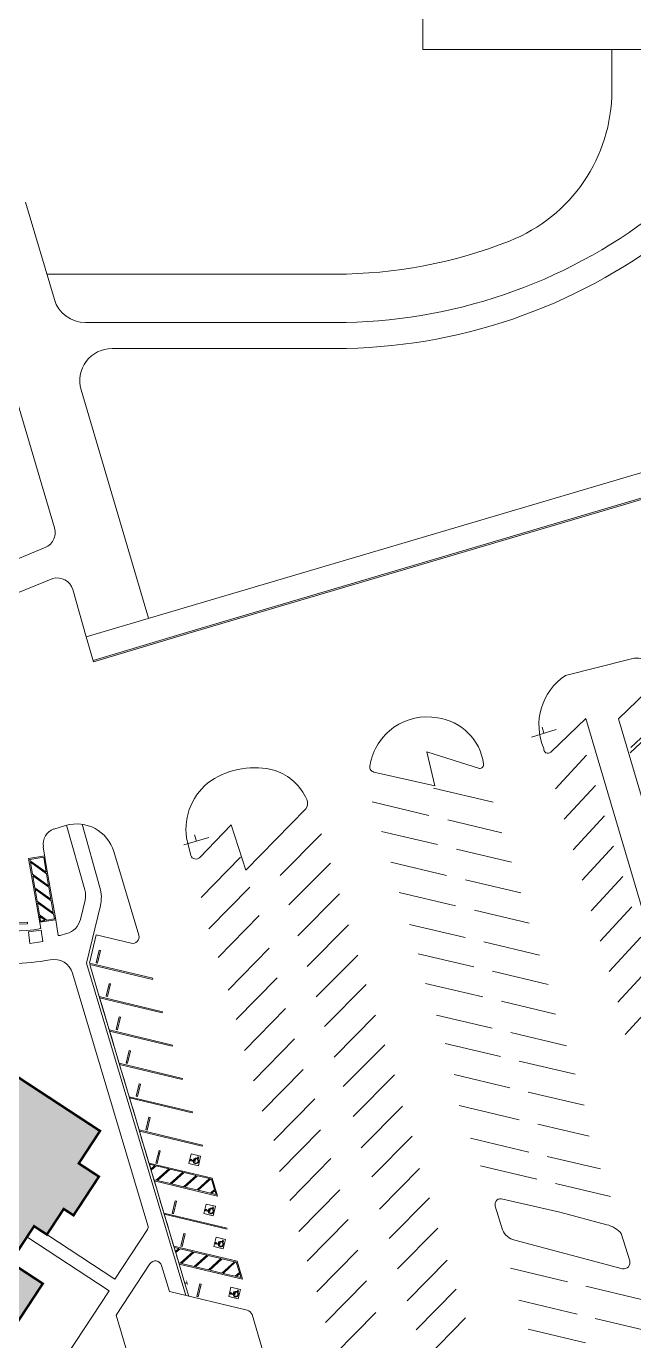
# Model space of a CAD drawing. Header units: feet. Extents: x 6763715 to 6770513, y 1886699 to 1891873.
# Drawn here: x 6766945.1 to 6767133, y 1888054.3 to 1888461 of the extents above; entities that cross this region are included whole.
import ezdxf

# ---------------------------------------------------------------- set-up
doc = ezdxf.new("R2010")
doc.units = ezdxf.units.FT
doc.header["$LTSCALE"] = 48
doc.header["$MEASUREMENT"] = 0
doc.layers.get('0').update_dxf_attribs({"lineweight": 0})
doc.layers.add('0-STRIPING', color=1, linetype='Continuous')
doc.layers.add('C-BLDG', color=7, linetype='Continuous')
for name, color, linetype, lineweight in [('C-BLDG-HTCH', 253, 'Continuous', 0), ('C-PKNG-STRP', 3, 'Continuous', 0), ('C-ROAD', 5, 'Continuous', 0), ('Handicap signs', 5, 'Continuous', 0), ('Housing_Layout_Road', 5, 'Continuous', 0), ('Housing_Layout_Walks', 6, 'Continuous', 0), ('L-SITE-WALK', 6, 'Continuous', 0)]:
    doc.layers.add(name, color=color, linetype=linetype, lineweight=lineweight)

# ---------------------------------------------------------------- blocks, each defined once
blk = doc.blocks.new('Campus_Base_Map_NEW$0$S1')
for points in [[(-0.0833, 0), (0.0833, 0)], [(0, 0), (0, -0.0417)]]:
    blk.add_lwpolyline(points)
blk = doc.blocks.new('CRSTP')
for p, q in [((35.3, 9.8), (-35.9, -4.8)), ((35.9, 4.8), (-34.9, -9.7)), ((35.9, 4.8), (35.3, 9.8)), ((-34.9, -9.7), (-35.9, -4.8))]:
    blk.add_line(p, q)
blk = doc.blocks.new('PRKSGN')
blk.add_hatch(color=256).paths.add_polyline_path([(-1.4, 0, 1), (1.4, 0, 1)])
at = {"const_width": 2}
blk.add_lwpolyline([(-9, -4.4), (9, -4.4)], dxfattribs=at)
blk.add_circle((0, 0), 1.42)

msp = doc.modelspace()

# ---------------------------------------------------------------- hatches: boundary and pattern name
at = {"layer": 'C-BLDG-HTCH'}
h = msp.add_hatch(color=256, dxfattribs=at)
h.paths.add_polyline_path([(6766963.42, 1887822.84), (6766953.4, 1887829.44), (6766935.93, 1887802.93), (6766945.95, 1887796.33), (6766937.3, 1887783.26), (6766920.62, 1887794.25), (6766928.29, 1887805.81), (6766922.03, 1887809.94), (6766928.63, 1887819.96), (6766902.12, 1887837.43), (6766895.52, 1887827.41), (6766887.41, 1887832.75), (6766889.41, 1887835.78), (6766866.44, 1887850.92), (6766862.34, 1887844.69), (6766852.32, 1887851.3), (6766834.84, 1887824.79), (6766844.86, 1887818.18), (6766840.76, 1887811.96), (6766860.66, 1887798.84), (6766865.23, 1887805.79), (6766876.41, 1887798.49), (6766869.8, 1887788.47), (6766896.31, 1887771), (6766902.92, 1887781.02), (6766909.14, 1887776.91), (6766912.05, 1887781.33), (6766928.79, 1887770.3), (6766921.34, 1887758.99), (6766931.74, 1887752.14), (6766931.19, 1887751.3), (6766943.65, 1887743.09), (6766944.2, 1887743.92), (6766954.59, 1887737.07), (6766972.26, 1887763.85), (6766967.94, 1887766.7), (6766974.89, 1887777.25), (6766984.91, 1887770.65), (6767002.38, 1887797.15), (6766992.43, 1887803.86), (6766996.52, 1887810.05), (6767001.94, 1887806.48), (6767009.85, 1887818.48), (6767004.43, 1887822.06), (6767008.37, 1887828.04), (6767018.39, 1887821.44), (6767035.86, 1887847.95), (6767025.84, 1887854.55), (6767032.8, 1887865.1), (6767037.12, 1887862.25), (6767054.78, 1887889.04), (6767044.38, 1887895.89), (6767044.93, 1887896.73), (6767032.46, 1887904.94), (6767031.91, 1887904.11), (6767021.51, 1887910.97), (6767014.06, 1887899.67), (6766997.36, 1887910.67), (6767000.27, 1887915.08), (6766994.04, 1887919.19), (6767000.65, 1887929.21), (6766974.14, 1887946.68), (6766967.54, 1887936.66), (6766956.39, 1887944.08), (6766960.97, 1887951.02), (6766941.07, 1887964.14), (6766936.97, 1887957.91), (6766926.95, 1887964.52), (6766909.47, 1887938.01), (6766919.49, 1887931.4), (6766915.39, 1887925.18), (6766938.35, 1887910.04), (6766940.35, 1887913.06), (6766948.46, 1887907.72), (6766941.85, 1887897.7), (6766968.36, 1887880.23), (6766974.97, 1887890.25), (6766980.95, 1887886.3), (6766981.23, 1887886.12), (6766988.83, 1887897.73), (6767005.53, 1887886.72), (6766996.9, 1887873.63), (6766986.88, 1887880.23), (6766969.41, 1887853.72), (6766979.43, 1887847.12), (6766963.49, 1887822.94)])
h.paths.add_polyline_path([(6766862.37, 1887943.39), (6766852.34, 1887949.97), (6766848.64, 1887944.33), (6766824.59, 1887960.09), (6766828.29, 1887965.73), (6766818.26, 1887972.31), (6766823.6, 1887980.47), (6766825.69, 1887979.1), (6766832.41, 1887989.34), (6766830.32, 1887990.71), (6766835.67, 1887998.87), (6766839.25, 1887996.51), (6766849.67, 1888012.4), (6766853.64, 1888009.8), (6766860.53, 1888020.3), (6766850.49, 1888026.88), (6766867.9, 1888053.43), (6766877.93, 1888046.85), (6766893.74, 1888070.96), (6766883.7, 1888077.54), (6766901.11, 1888104.09), (6766911.15, 1888097.52), (6766916.47, 1888105.63), (6766913.44, 1888107.62), (6766928.52, 1888130.63), (6766934.76, 1888126.54), (6766941.34, 1888136.58), (6766967.89, 1888119.17), (6766961.31, 1888109.13), (6766967.55, 1888105.04), (6766959.69, 1888093.06), (6766956.66, 1888095.04), (6766951.45, 1888087.1), (6766947.48, 1888089.7), (6766940.14, 1888078.51), (6766950.18, 1888071.93), (6766932.77, 1888045.38), (6766922.73, 1888051.96), (6766918.6, 1888045.65), (6766923.89, 1888042.18), (6766916.15, 1888030.36), (6766910.85, 1888033.84), (6766906.92, 1888027.84), (6766916.96, 1888021.26), (6766899.55, 1887994.71), (6766889.52, 1888001.29), (6766885.43, 1887995.05), (6766881.28, 1887997.77), (6766873.28, 1887985.56), (6766873.32, 1887985.54), (6766881.4, 1887980.24), (6766876.19, 1887972.3), (6766879.78, 1887969.95), (6766874.44, 1887961.79), (6766872.34, 1887963.16), (6766865.63, 1887952.92), (6766867.72, 1887951.55), (6766862.37, 1887943.39), (6766867.72, 1887951.55)])
h.paths.add_polyline_path([(6766741.53, 1888022.62), (6766751.56, 1888016.04), (6766747.86, 1888010.39), (6766771.91, 1887994.63), (6766775.61, 1888000.27), (6766785.64, 1887993.7), (6766790.99, 1888001.85), (6766788.9, 1888003.22), (6766795.61, 1888013.47), (6766797.7, 1888012.09), (6766803.05, 1888020.25), (6766799.46, 1888022.6), (6766809.88, 1888038.49), (6766805.9, 1888041.1), (6766812.79, 1888051.59), (6766822.82, 1888045.01), (6766840.23, 1888071.57), (6766830.19, 1888078.15), (6766846, 1888102.26), (6766856.04, 1888095.68), (6766873.44, 1888122.23), (6766863.41, 1888128.81), (6766868.73, 1888136.93), (6766871.76, 1888134.94), (6766886.84, 1888157.95), (6766880.61, 1888162.04), (6766887.19, 1888172.08), (6766860.63, 1888189.48), (6766854.05, 1888179.45), (6766847.82, 1888183.54), (6766839.96, 1888171.55), (6766842.99, 1888169.56), (6766837.78, 1888161.62), (6766841.75, 1888159.01), (6766834.42, 1888147.82), (6766824.38, 1888154.4), (6766806.97, 1888127.84), (6766817.01, 1888121.27), (6766812.88, 1888114.96), (6766807.58, 1888118.43), (6766799.83, 1888106.62), (6766805.13, 1888103.15), (6766801.2, 1888097.15), (6766791.16, 1888103.73), (6766773.76, 1888077.18), (6766783.79, 1888070.6), (6766779.7, 1888064.36), (6766783.85, 1888061.64), (6766775.85, 1888049.44), (6766775.82, 1888049.46), (6766767.73, 1888054.76), (6766762.52, 1888046.82), (6766758.93, 1888049.17), (6766753.59, 1888041.01), (6766755.68, 1888039.64), (6766748.96, 1888029.4), (6766746.87, 1888030.77), (6766741.53, 1888022.62), (6766746.87, 1888030.77)])
h.paths.add_polyline_path([(6766800.47, 1887926.03), (6766793.89, 1887916), (6766787.66, 1887920.08), (6766779.8, 1887908.1), (6766782.83, 1887906.11), (6766777.62, 1887898.16), (6766781.59, 1887895.56), (6766774.25, 1887884.37), (6766764.22, 1887890.95), (6766746.81, 1887864.39), (6766756.85, 1887857.81), (6766752.71, 1887851.51), (6766749.58, 1887853.56), (6766741.83, 1887841.75), (6766744.97, 1887839.69), (6766741.04, 1887833.7), (6766731, 1887840.28), (6766713.6, 1887813.73), (6766723.63, 1887807.15), (6766719.54, 1887800.91), (6766724.42, 1887797.71), (6766716.42, 1887785.51), (6766707.57, 1887791.31), (6766702.36, 1887783.36), (6766698.77, 1887785.72), (6766693.43, 1887777.56), (6766695.52, 1887776.19), (6766688.8, 1887765.95), (6766686.71, 1887767.32), (6766681.37, 1887759.16), (6766691.4, 1887752.59), (6766687.7, 1887746.94), (6766711.74, 1887731.18), (6766715.45, 1887736.82), (6766725.48, 1887730.24), (6766730.83, 1887738.4), (6766728.74, 1887739.77), (6766735.45, 1887750.01), (6766737.54, 1887748.64), (6766742.89, 1887756.8), (6766739.3, 1887759.15), (6766749.72, 1887775.04), (6766745.74, 1887777.64), (6766752.62, 1887788.14), (6766762.66, 1887781.56), (6766780.07, 1887808.11), (6766770.03, 1887814.69), (6766785.84, 1887838.81), (6766795.88, 1887832.23), (6766813.28, 1887858.78), (6766803.25, 1887865.36), (6766808.57, 1887873.48), (6766811.6, 1887871.49), (6766826.68, 1887894.5), (6766820.45, 1887898.59), (6766827.02, 1887908.62)])
h.paths.add_polyline_path([(6766610.33, 1888050.68), (6766603.76, 1888040.64), (6766597.52, 1888044.73), (6766589.66, 1888032.74), (6766592.33, 1888030.99), (6766587.13, 1888023.05), (6766591.46, 1888020.21), (6766584.12, 1888009.01), (6766574.08, 1888015.59), (6766556.67, 1887989.04), (6766566.71, 1887982.46), (6766558.49, 1887969.92), (6766548.45, 1887976.5), (6766531.04, 1887949.94), (6766541.08, 1887943.36), (6766532.86, 1887930.82), (6766522.82, 1887937.4), (6766505.41, 1887910.85), (6766515.45, 1887904.27), (6766511.36, 1887898.03), (6766515.78, 1887895.13), (6766504.81, 1887878.41), (6766493.49, 1887885.83), (6766486.66, 1887875.41), (6766485.83, 1887875.95), (6766477.64, 1887863.47), (6766478.48, 1887862.92), (6766471.66, 1887852.51), (6766498.48, 1887834.91), (6766501.32, 1887839.24), (6766511.89, 1887832.32), (6766505.31, 1887822.28), (6766531.86, 1887804.87), (6766538.44, 1887814.91), (6766544.75, 1887810.77), (6766542.6, 1887807.5), (6766554.62, 1887799.62), (6766556.77, 1887802.89), (6766562.76, 1887798.96), (6766556.18, 1887788.93), (6766582.74, 1887771.52), (6766589.31, 1887781.56), (6766599.88, 1887774.63), (6766597.04, 1887770.3), (6766623.88, 1887752.72), (6766630.71, 1887763.13), (6766631.54, 1887762.58), (6766639.73, 1887775.06), (6766638.89, 1887775.61), (6766645.72, 1887786.03), (6766634.4, 1887793.45), (6766645.37, 1887810.18), (6766649.79, 1887807.28), (6766653.87, 1887813.52), (6766663.91, 1887806.94), (6766681.32, 1887833.49), (6766671.28, 1887840.07), (6766679.51, 1887852.62), (6766689.54, 1887846.04), (6766706.95, 1887872.59), (6766696.91, 1887879.17), (6766705.14, 1887891.71), (6766715.17, 1887885.14), (6766732.58, 1887911.69), (6766722.54, 1887918.27), (6766729.88, 1887929.46), (6766734.21, 1887926.62), (6766739.42, 1887934.57), (6766742.09, 1887932.81), (6766749.95, 1887944.8), (6766743.71, 1887948.89), (6766750.29, 1887958.93), (6766723.74, 1887976.33), (6766717.16, 1887966.3), (6766710.92, 1887970.39), (6766695.84, 1887947.38), (6766698.87, 1887945.39), (6766693.55, 1887937.27), (6766683.52, 1887943.85), (6766666.11, 1887917.3), (6766676.14, 1887910.72), (6766667.92, 1887898.18), (6766657.88, 1887904.76), (6766640.48, 1887878.2), (6766650.51, 1887871.62), (6766642.29, 1887859.08), (6766632.25, 1887865.66), (6766614.85, 1887839.1), (6766624.88, 1887832.53), (6766620.79, 1887826.29), (6766632.4, 1887818.68), (6766621.43, 1887801.95), (6766608.32, 1887810.55), (6766614.9, 1887820.59), (6766588.35, 1887837.99), (6766581.77, 1887827.96), (6766557.45, 1887843.9), (6766564.03, 1887853.94), (6766537.47, 1887871.34), (6766530.89, 1887861.31), (6766517.78, 1887869.9), (6766528.75, 1887886.63), (6766540.35, 1887879.02), (6766544.44, 1887885.26), (6766554.48, 1887878.68), (6766571.88, 1887905.23), (6766561.85, 1887911.81), (6766570.07, 1887924.36), (6766580.11, 1887917.78), (6766597.51, 1887944.33), (6766587.48, 1887950.91), (6766595.7, 1887963.46), (6766605.74, 1887956.88), (6766623.15, 1887983.43), (6766613.11, 1887990.01), (6766618.43, 1887998.13), (6766621.46, 1887996.14), (6766636.55, 1888019.15), (6766630.31, 1888023.23), (6766636.89, 1888033.27)])

# ---------------------------------------------------------------- linework, layer by layer
at = {"layer": '0-STRIPING'}
for p, q in [((6766949.48, 1888184.14), (6766949.23, 1888185.59)), ((6766950.95, 1888184.37), (6766949.27, 1888185.57)), ((6766949.48, 1888184.14), (6766949.44, 1888184.37)), ((6766949.48, 1888184.14), (6766949.44, 1888184.37)), ((6766949.48, 1888184.14), (6766950.95, 1888184.37))]:
    msp.add_line(p, q, dxfattribs=at)
at = {"layer": 'C-BLDG', "const_width": 0.75}
msp.add_lwpolyline([(6766941.34, 1888136.58), (6766967.89, 1888119.17), (6766961.31, 1888109.13), (6766967.55, 1888105.04), (6766959.69, 1888093.06), (6766956.66, 1888095.04), (6766951.45, 1888087.1), (6766947.48, 1888089.7), (6766940.14, 1888078.51), (6766950.18, 1888071.93), (6766932.77, 1888045.38)], dxfattribs=at)
at = {"layer": 'C-PKNG-STRP'}
for p, q in [((6766950.35, 1888207.12), (6766951.36, 1888200.72)), ((6766945.81, 1888203.47), (6766950.8, 1888204.26)), ((6766945.81, 1888203.47), (6766950.8, 1888204.26)), ((6766946.19, 1888203.2), (6766950.46, 1888203.94)), ((6766946.19, 1888203.2), (6766950.46, 1888203.94)), ((6766946.26, 1888202.78), (6766946.19, 1888203.2)), ((6766946.26, 1888202.78), (6766946.19, 1888203.2)), ((6766951.27, 1888199.25), (6766946.26, 1888202.78)), ((6766951.27, 1888199.25), (6766946.26, 1888202.78)), ((6766951.35, 1888198.78), (6766946.34, 1888202.32)), ((6766946.99, 1888198.6), (6766946.34, 1888202.32)), ((6766951.35, 1888198.78), (6766946.34, 1888202.32)), ((6766946.99, 1888198.6), (6766946.34, 1888202.32)), ((6766951.27, 1888199.25), (6766950.46, 1888203.94)), ((6766951.27, 1888199.25), (6766950.46, 1888203.94)), ((6766951.99, 1888195.07), (6766946.99, 1888198.6)), ((6766951.99, 1888195.07), (6766946.99, 1888198.6)), ((6766952.07, 1888194.6), (6766947.07, 1888198.14)), ((6766947.71, 1888194.42), (6766947.07, 1888198.14)), ((6766952.07, 1888194.6), (6766947.07, 1888198.14)), ((6766947.71, 1888194.42), (6766947.07, 1888198.14)), ((6766951.99, 1888195.07), (6766951.35, 1888198.78)), ((6766951.99, 1888195.07), (6766951.35, 1888198.78)), ((6766952.71, 1888190.89), (6766947.71, 1888194.42)), ((6766952.71, 1888190.89), (6766947.71, 1888194.42)), ((6766952.79, 1888190.42), (6766947.79, 1888193.96)), ((6766948.43, 1888190.24), (6766947.79, 1888193.96)), ((6766952.79, 1888190.42), (6766947.79, 1888193.96)), ((6766948.43, 1888190.24), (6766947.79, 1888193.96)), ((6766952.71, 1888190.89), (6766952.07, 1888194.6)), ((6766952.71, 1888190.89), (6766952.07, 1888194.6)), ((6766953.43, 1888186.71), (6766948.43, 1888190.24)), ((6766953.43, 1888186.71), (6766948.43, 1888190.24)), ((6766953.51, 1888186.24), (6766948.51, 1888189.77)), ((6766949.15, 1888186.06), (6766948.51, 1888189.77)), ((6766953.51, 1888186.24), (6766948.51, 1888189.77)), ((6766949.15, 1888186.06), (6766948.51, 1888189.77)), ((6766953.43, 1888186.71), (6766952.79, 1888190.42)), ((6766953.43, 1888186.71), (6766952.79, 1888190.42)), ((6766951.43, 1888184.45), (6766949.19, 1888186.03)), ((6766951.43, 1888184.45), (6766949.19, 1888186.03)), ((6766949.48, 1888184.14), (6766949.23, 1888185.59)), ((6766950.95, 1888184.37), (6766949.27, 1888185.57)), ((6766953.76, 1888184.82), (6766953.51, 1888186.24)), ((6766953.76, 1888184.82), (6766953.51, 1888186.24)), ((6766949.22, 1888183.76), (6766954.16, 1888184.54)), ((6766949.22, 1888183.76), (6766954.16, 1888184.54)), ((6766949.48, 1888184.14), (6766950.95, 1888184.37)), ((6766951.43, 1888184.45), (6766953.76, 1888184.82)), ((6766951.43, 1888184.45), (6766953.76, 1888184.82)), ((6766966.74, 1888171.18), (6766967.67, 1888175.07)), ((6766967.15, 1888171.09), (6766968.07, 1888174.98)), ((6766967.67, 1888175.07), (6766968.07, 1888174.98)), ((6766966.74, 1888171.18), (6766967.15, 1888171.09)), ((6766969.81, 1888160.85), (6766970.74, 1888164.75)), ((6766970.22, 1888160.76), (6766971.14, 1888164.65)), ((6766970.74, 1888164.75), (6766971.14, 1888164.65)), ((6766969.81, 1888160.85), (6766970.22, 1888160.76)), ((6766972.92, 1888150.56), (6766973.85, 1888154.45)), ((6766973.33, 1888150.46), (6766974.25, 1888154.35)), ((6766973.85, 1888154.45), (6766974.25, 1888154.35)), ((6766972.92, 1888150.56), (6766973.33, 1888150.46)), ((6766975.96, 1888140.19), (6766976.88, 1888144.08)), ((6766976.36, 1888140.1), (6766977.29, 1888143.99)), ((6766976.88, 1888144.08), (6766977.29, 1888143.99)), ((6766975.96, 1888140.19), (6766976.36, 1888140.1)), ((6766979.07, 1888129.89), (6766979.99, 1888133.79)), ((6766979.47, 1888129.8), (6766980.4, 1888133.69)), ((6766979.99, 1888133.79), (6766980.4, 1888133.69)), ((6766979.07, 1888129.89), (6766979.47, 1888129.8)), ((6766982.1, 1888119.53), (6766983.03, 1888123.42)), ((6766982.51, 1888119.44), (6766983.43, 1888123.33)), ((6766983.03, 1888123.42), (6766983.43, 1888123.33)), ((6766979.98, 1888119.47), (6766999.58, 1888114.81)), ((6766980.09, 1888119.1), (6766983.04, 1888109.24)), ((6766980.09, 1888119.1), (6766999.5, 1888114.49)), ((6766982.1, 1888119.53), (6766982.51, 1888119.44)), ((6766985.21, 1888109.23), (6766986.14, 1888113.13)), ((6766985.62, 1888109.14), (6766986.54, 1888113.03)), ((6766986.14, 1888113.13), (6766986.54, 1888113.03)), ((6766999.58, 1888114.81), (6766999.5, 1888114.49)), ((6766983.04, 1888109.24), (6767002.63, 1888104.58)), ((6766983.15, 1888108.87), (6766984.82, 1888108.47)), ((6766983.15, 1888108.87), (6766983.6, 1888107.36)), ((6766984.82, 1888108.47), (6766983.6, 1888107.36)), ((6766985.22, 1888108.38), (6766983.7, 1888107.01)), ((6766985.21, 1888109.23), (6766985.62, 1888109.14)), ((6766985.22, 1888108.38), (6766989.18, 1888107.43)), ((6766983.7, 1888107.01), (6766984.58, 1888104.07)), ((6766984.58, 1888104.07), (6766985.28, 1888103.91)), ((6766989.18, 1888107.43), (6766985.28, 1888103.91)), ((6766989.58, 1888107.34), (6766985.68, 1888103.81)), ((6766989.58, 1888107.34), (6766993.54, 1888106.4)), ((6766993.54, 1888106.4), (6766989.64, 1888102.87)), ((6766993.94, 1888106.3), (6766990.04, 1888102.78)), ((6766997.68, 1888105.41), (6766993.77, 1888101.89)), ((6766993.94, 1888106.3), (6766997.68, 1888105.41)), ((6766998.07, 1888105.32), (6766994.17, 1888101.79)), ((6767001.81, 1888104.43), (6766997.91, 1888100.9)), ((6766998.07, 1888105.32), (6767001.81, 1888104.43)), ((6767002.2, 1888104.34), (6766998.3, 1888100.81)), ((6767002.2, 1888104.34), (6767002.37, 1888104.3)), ((6767002.37, 1888104.3), (6767003.33, 1888101.08)), ((6767002.63, 1888104.58), (6767004.28, 1888099.04)), ((6766984.69, 1888103.7), (6767004.28, 1888099.04)), ((6766985.68, 1888103.81), (6766989.64, 1888102.87)), ((6766990.04, 1888102.78), (6766993.77, 1888101.89)), ((6766994.17, 1888101.79), (6766997.91, 1888100.9)), ((6766998.3, 1888100.81), (6767002.04, 1888099.92)), ((6767003.33, 1888101.08), (6767002.04, 1888099.92)), ((6767003.43, 1888100.73), (6767002.43, 1888099.83)), ((6767003.43, 1888100.73), (6767003.8, 1888099.5)), ((6766990.21, 1888093.65), (6766991.14, 1888097.55)), ((6766990.61, 1888093.56), (6766991.54, 1888097.45)), ((6766991.14, 1888097.55), (6766991.54, 1888097.45)), ((6767002.43, 1888099.83), (6767003.8, 1888099.5)), ((6766987.66, 1888093.75), (6767007.26, 1888089.09)), ((6766987.66, 1888093.75), (6767007.26, 1888089.09)), ((6766987.77, 1888093.38), (6767007.18, 1888088.76)), ((6766987.77, 1888093.38), (6766990.72, 1888083.51)), ((6766990.21, 1888093.65), (6766990.61, 1888093.56)), ((6766992.89, 1888083.51), (6766993.82, 1888087.4)), ((6766993.3, 1888083.41), (6766994.22, 1888087.3)), ((6766993.82, 1888087.4), (6766994.22, 1888087.3)), ((6766990.72, 1888083.51), (6767010.31, 1888078.85)), ((6766990.83, 1888083.14), (6766992.25, 1888082.81)), ((6766990.83, 1888083.14), (6766991.21, 1888081.87)), ((6766992.25, 1888082.81), (6766991.21, 1888081.87)), ((6766992.64, 1888082.71), (6766991.31, 1888081.51)), ((6766992.64, 1888082.71), (6766996.6, 1888081.77)), ((6766996.6, 1888081.77), (6766992.7, 1888078.24)), ((6766992.89, 1888083.51), (6766993.3, 1888083.41)), ((6766997, 1888081.67), (6766993.1, 1888078.15)), ((6766997, 1888081.67), (6767000.96, 1888080.73)), ((6767000.96, 1888080.73), (6766997.06, 1888077.2)), ((6767001.36, 1888080.64), (6766997.46, 1888077.11)), ((6767001.36, 1888080.64), (6767005.32, 1888079.69)), ((6767005.32, 1888079.69), (6767001.42, 1888076.17)), ((6766992.26, 1888078.35), (6766992.7, 1888078.24)), ((6766992.37, 1888077.98), (6767011.96, 1888073.32)), ((6766993.1, 1888078.15), (6766997.06, 1888077.2)), ((6766997.46, 1888077.11), (6767001.42, 1888076.17)), ((6767005.72, 1888079.6), (6767001.82, 1888076.07)), ((6767001.82, 1888076.07), (6767005.56, 1888075.18)), ((6767009.46, 1888078.71), (6767005.56, 1888075.18)), ((6767005.72, 1888079.6), (6767009.46, 1888078.71)), ((6767009.85, 1888078.62), (6767005.95, 1888075.09)), ((6767009.85, 1888078.62), (6767010.05, 1888078.57)), ((6767010.05, 1888078.57), (6767011, 1888075.39)), ((6767010.31, 1888078.85), (6767011.96, 1888073.32)), ((6766997.89, 1888067.93), (6766998.81, 1888071.82)), ((6766998.29, 1888067.83), (6766999.22, 1888071.72)), ((6766998.81, 1888071.82), (6766999.22, 1888071.72)), ((6767005.95, 1888075.09), (6767009.69, 1888074.2)), ((6767011, 1888075.39), (6767009.69, 1888074.2)), ((6767011.1, 1888075.03), (6767010.08, 1888074.11)), ((6767010.08, 1888074.11), (6767011.48, 1888073.78)), ((6767011.1, 1888075.03), (6767011.48, 1888073.78)), ((6766997.89, 1888067.93), (6766998.29, 1888067.83))]:
    msp.add_line(p, q, dxfattribs=at)
for points in [[(6767132.14, 1888237.86), (6767144.46, 1888249.43), (6767145.21, 1888248.62), (6767131.96, 1888236.18)], [(6767118.4, 1888235.43), (6767108.78, 1888225.04)], [(6767121.2, 1888226.04), (6767111.54, 1888215.61)], [(6767071.1, 1888225.28), (6767089.51, 1888220.93)], [(6767052.05, 1888220.97), (6767069.61, 1888216.81)], [(6767075.49, 1888215.43), (6767092.24, 1888211.47)], [(6767124, 1888216.66), (6767114.31, 1888206.19)], [(6767023.58, 1888198.23), (6767036.4, 1888211.16)], [(6767054.99, 1888211.86), (6767072.3, 1888207.77)], [(6767078.16, 1888206.39), (6767095.18, 1888202.36)], [(6767126.8, 1888207.27), (6767117.08, 1888196.76)], [(6767011.4, 1888203.86), (6766999.21, 1888191.43)], [(6767026.34, 1888189.16), (6767039.16, 1888202.09)], [(6767057.86, 1888202.32), (6767075.14, 1888198.23)], [(6767129.61, 1888197.88), (6767119.85, 1888187.33)], [(6767014.24, 1888194.61), (6767001.55, 1888181.69)], [(6767080.98, 1888196.85), (6767098.05, 1888192.82)], [(6767029.12, 1888179.56), (6767041.94, 1888192.5)], [(6767060.45, 1888192.98), (6767077.93, 1888188.85)], [(6767017.12, 1888185.82), (6767004.43, 1888172.89)], [(6767083.75, 1888187.47), (6767100.65, 1888183.48)], [(6767132.41, 1888188.49), (6767122.61, 1888177.91)], [(6767031.99, 1888170.02), (6767044.81, 1888182.95)], [(6767063.69, 1888183.09), (6767080.84, 1888179.04)], [(6766966.68, 1888179.84), (6766966.68, 1888179.84), (6766964.59, 1888171.09), (6766984.18, 1888166.41), (6766984.1, 1888166.09), (6766964.7, 1888170.72), (6766967.66, 1888160.76)], [(6767086.65, 1888177.66), (6767103.88, 1888173.59)], [(6767135.21, 1888179.1), (6767125.38, 1888168.48)], [(6767020.19, 1888175.7), (6767007.5, 1888162.78)], [(6767034.81, 1888160.64), (6767047.63, 1888173.57)], [(6767066.36, 1888174.02), (6767083.54, 1888169.96)], [(6767138.01, 1888169.71), (6767128.15, 1888159.05)], [(6767022.69, 1888166.54), (6767010, 1888153.61)], [(6767089.34, 1888168.59), (6767106.56, 1888164.52)], [(6767037.39, 1888151.53), (6767050.21, 1888164.46)], [(6767068.64, 1888164.85), (6767086.3, 1888160.67)], [(6766967.66, 1888160.76), (6766967.66, 1888160.76), (6766967.66, 1888160.76), (6766987.25, 1888156.08), (6766987.17, 1888155.76), (6766967.77, 1888160.39), (6766970.73, 1888150.43), (6766990.32, 1888145.75), (6766990.24, 1888145.42), (6766970.84, 1888150.06), (6766973.8, 1888140.1), (6766993.39, 1888135.42), (6766993.31, 1888135.09), (6766973.91, 1888139.73), (6766973.91, 1888139.73), (6766973.91, 1888139.73), (6766973.91, 1888139.73), (6766973.91, 1888139.73)], [(6766987.17, 1888155.76), (6766967.77, 1888160.39), (6766970.73, 1888150.43), (6766990.32, 1888145.75), (6766990.24, 1888145.42), (6766970.84, 1888150.06), (6766973.8, 1888140.1), (6766993.39, 1888135.42), (6766993.31, 1888135.09), (6766973.91, 1888139.73), (6766976.87, 1888129.77), (6766996.46, 1888125.09), (6766996.39, 1888124.76), (6766976.98, 1888129.4), (6766979.98, 1888119.47), (6766979.98, 1888119.47), (6766979.98, 1888119.47), (6766979.98, 1888119.47)], [(6767025.25, 1888157.02), (6767012.56, 1888144.09)], [(6767092.08, 1888159.31), (6767108.83, 1888155.35)], [(6767140.82, 1888160.32), (6767130.39, 1888149.06)], [(6767040.35, 1888142.03), (6767053.17, 1888154.96)], [(6767072.05, 1888155.01), (6767089.18, 1888150.96)], [(6767094.95, 1888149.6), (6767112.25, 1888145.51)], [(6767028.11, 1888147.65), (6767015.42, 1888134.72)], [(6767043.15, 1888132.92), (6767055.98, 1888145.85)], [(6767074.71, 1888146.21), (6767091.8, 1888142.17)], [(6767097.55, 1888140.81), (6767114.91, 1888136.71)], [(6767030.7, 1888138.22), (6767018.02, 1888125.3)], [(6767077.45, 1888136.61), (6767094.66, 1888132.54)], [(6767046.19, 1888123.6), (6767059.01, 1888136.53)], [(6767034.31, 1888129.1), (6767021.62, 1888116.18)], [(6767100.4, 1888131.19), (6767117.64, 1888127.11)], [(6767048.67, 1888113.9), (6767061.49, 1888126.83)], [(6767079.04, 1888127.01), (6767097.61, 1888122.62)], [(6767103.33, 1888121.27), (6767119.23, 1888117.51)], [(6767036.16, 1888119.56), (6767023.47, 1888106.63)], [(6767052, 1888104.95), (6767064.43, 1888117.56)], [(6767082.55, 1888116.91), (6767100.57, 1888112.65)], [(6767039.27, 1888110.6), (6767026.58, 1888097.67)], [(6767085.64, 1888108.35), (6767103.07, 1888104.23)], [(6767106.28, 1888111.3), (6767122.74, 1888107.41)], [(6767054.35, 1888094.98), (6767066.79, 1888107.59)], [(6767042.1, 1888101), (6767029.41, 1888088.08)], [(6767108.77, 1888102.88), (6767125.84, 1888098.85)], [(6767057.38, 1888085.88), (6767069.82, 1888098.49)], [(6767044.69, 1888091.75), (6767032, 1888078.83)], [(6767059.98, 1888076.5), (6767072.41, 1888089.11)], [(6767047.69, 1888082.3), (6767035, 1888069.37)], [(6767062.91, 1888066.56), (6767075.34, 1888079.16)], [(6767094.86, 1888076.72), (6767112.51, 1888072.49)], [(6767050.33, 1888072.79), (6767037.64, 1888059.86)], [(6767065.66, 1888057.58), (6767078.1, 1888070.19)], [(6767118.16, 1888071.14), (6767135.47, 1888067)], [(6767097.48, 1888066.8), (6767115.48, 1888062.5)], [(6767053.25, 1888063.02), (6767040.56, 1888050.09)], [(6767068.55, 1888048.7), (6767080.98, 1888061.3)], [(6767121.11, 1888061.15), (6767138.09, 1888057.09)], [(6767100.41, 1888057.79), (6767118.14, 1888053.55)]]:
    msp.add_lwpolyline(points, dxfattribs=at)
for centre, radius, start, end in [((6136510.67, 1699907.51), 657962.99, 16.61943436, 16.62033949), ((5052959.48, 1376422.67), 1788770.5, 16.6208831, 16.6209887)]:
    msp.add_arc(centre, radius, start, end, dxfattribs=at)
at = {"layer": 'C-ROAD', "lineweight": 0}
for p, q in [((6766957.26, 1888213.7), (6766953.6, 1888212.61)), ((6766950.35, 1888207.12), (6766951.36, 1888200.72)), ((6766949.53, 1888181.79), (6766945.81, 1888203.47)), ((6766979.87, 1888179.78), (6766972.15, 1888205.62)), ((6766954.21, 1888184.55), (6766951.36, 1888200.72)), ((6766977.49, 1888177.26), (6766966.68, 1888179.84)), ((6767013.46, 1888063.71), (6766989.35, 1888069.45)), ((6767034.68, 1887996.15), (6767014.92, 1888062.34))]:
    msp.add_line(p, q, dxfattribs=at)
at = {"layer": 'C-ROAD'}
for points in [[(6767231.19, 1887901.09), (6767268.37, 1887777.21), (6767279.77, 1887786.2, -0.730492), (6767281.74, 1887785.46, -0.120877), (6767280.07, 1887771.68, -0.302961), (6767262.78, 1887760.77, -0.276735), (6767244.41, 1887772.43, -0.443828), (6767244.19, 1887776.32), (6767254.35, 1887786.61), (6767249.9, 1887804.85), (6767210.13, 1887936.11), (6767178.28, 1888044), (6767118.17, 1888246.83), (6767107.33, 1888236.41, -0.725829), (6767105.24, 1888237.53, -0.366711), (6767111.95, 1888260.14), (6767131.96, 1888265.21, -0.364808), (6767140.81, 1888261.26, -0.358323), (6767140.01, 1888257.95), (6767128.32, 1888246.71), (6767189.58, 1888039.76), (6767215.35, 1887951.7), (6767231.19, 1887901.14)], [(6766949.54, 1888181.79, -0.347223), (6766893.99, 1888211.78)]]:
    msp.add_lwpolyline(points, format="xyb", dxfattribs=at)
for points in [[(6767071.44, 1888225.96), (6767052.61, 1888230.25, -0.462567), (6767051.45, 1888232.47, -0.416823), (6767072.28, 1888247.01, -0.339697), (6767086.55, 1888232.78, -0.45899), (6767085.28, 1888231.35), (6767069.02, 1888236.5)], [(6767008.49, 1888213.93), (6766998.75, 1888203.83, -0.556497), (6766995.98, 1888204.42), (6766994.69, 1888209.91, -0.282345), (6767002.22, 1888227.55, -0.21453), (6767022.04, 1888230.75, -0.212035), (6767031.85, 1888221.75, -0.251262), (6767031.61, 1888218.85), (6767013.05, 1888199.84)], [(6767110.2, 1888094.05), (6767124.73, 1888090.16, -0.142688), (6767129.18, 1888087.46), (6767131.78, 1888079.01, -0.568847), (6767129.53, 1888076.52), (6767096.19, 1888085.33, -0.228269), (6767092.43, 1888088.54), (6767090.18, 1888095.94, -0.633217), (6767092.53, 1888098.08)]]:
    msp.add_lwpolyline(points, format="xyb", close=True, dxfattribs=at)
at = {"layer": 'C-ROAD', "lineweight": 0}
for centre, radius, start, end in [((6766960.65, 1888202.19), 12, 16.6205, 106.4228), ((6766955.29, 1888207.91), 5, 109.7479, 188.9833), ((6766977.96, 1888179.21), 2, 256.5578, 16.6205), ((7197222.45, 2016487.77), 448984.41, 196.6063155, 196.6199923), ((6767013, 1888061.76), 2, 16.6205, 76.6191)]:
    msp.add_arc(centre, radius, start, end, dxfattribs=at)
at = {"layer": 'Handicap signs'}
for p, q in [((6766996.01, 1888109.93), (6766997.28, 1888109.71)), ((6766996.27, 1888110.08), (6766996.78, 1888109.99)), ((6766996.58, 1888109.99), (6766996.77, 1888110.01)), ((6766996.92, 1888110.58), (6766996.78, 1888109.99)), ((6766997.11, 1888110.54), (6766996.92, 1888110.58)), ((6766996.97, 1888109.96), (6766997.11, 1888110.54)), ((6766996.97, 1888109.96), (6766997.13, 1888109.93)), ((6766997.32, 1888110.72), (6766997.13, 1888109.93)), ((6766997.28, 1888109.71), (6766997.48, 1888110.55)), ((6766998.18, 1888110.83), (6766997.32, 1888110.72)), ((6766997.48, 1888110.55), (6766998.4, 1888110.67)), ((6766997.85, 1888110.48), (6766998.11, 1888110.52)), ((6766998.14, 1888111.11), (6766998.33, 1888111.13)), ((6766998.18, 1888110.83), (6766998.14, 1888111.11)), ((6766998.4, 1888110.67), (6766998.33, 1888111.13)), ((6767000.64, 1888094.44), (6767001.91, 1888094.22)), ((6767000.89, 1888094.59), (6767001.4, 1888094.5)), ((6767001.2, 1888094.5), (6767001.39, 1888094.52)), ((6767001.54, 1888095.09), (6767001.4, 1888094.5)), ((6767001.73, 1888095.05), (6767001.54, 1888095.09)), ((6767001.59, 1888094.47), (6767001.73, 1888095.05)), ((6767001.59, 1888094.47), (6767001.76, 1888094.44)), ((6767001.94, 1888095.23), (6767001.76, 1888094.44)), ((6767001.91, 1888094.22), (6767002.11, 1888095.06)), ((6767002.8, 1888095.34), (6767001.94, 1888095.23)), ((6767002.11, 1888095.06), (6767003.03, 1888095.17)), ((6767002.47, 1888094.99), (6767002.74, 1888095.03)), ((6767002.76, 1888095.62), (6767002.95, 1888095.64)), ((6767002.8, 1888095.34), (6767002.76, 1888095.62)), ((6767003.03, 1888095.17), (6767002.95, 1888095.64)), ((6767003.69, 1888084.2), (6767004.96, 1888083.98)), ((6767003.95, 1888084.35), (6767004.46, 1888084.27)), ((6767004.25, 1888084.26), (6767004.45, 1888084.28)), ((6767004.6, 1888084.86), (6767004.46, 1888084.27)), ((6767004.78, 1888084.81), (6767004.6, 1888084.86)), ((6767004.65, 1888084.23), (6767004.78, 1888084.81)), ((6767004.65, 1888084.23), (6767004.81, 1888084.21)), ((6767005, 1888084.99), (6767004.81, 1888084.21)), ((6767004.96, 1888083.98), (6767005.16, 1888084.82)), ((6767005.86, 1888085.1), (6767005, 1888084.99)), ((6767005.16, 1888084.82), (6767006.08, 1888084.94)), ((6767005.52, 1888084.76), (6767005.79, 1888084.79)), ((6767005.81, 1888085.38), (6767006.01, 1888085.41)), ((6767005.86, 1888085.1), (6767005.81, 1888085.38)), ((6767006.08, 1888084.94), (6767006.01, 1888085.41)), ((6767008.32, 1888068.71), (6767009.59, 1888068.49)), ((6767008.57, 1888068.86), (6767009.08, 1888068.78)), ((6767008.88, 1888068.77), (6767009.07, 1888068.79)), ((6767009.22, 1888069.37), (6767009.08, 1888068.78)), ((6767009.41, 1888069.32), (6767009.22, 1888069.37)), ((6767009.27, 1888068.74), (6767009.41, 1888069.32)), ((6767009.27, 1888068.74), (6767009.44, 1888068.71)), ((6767009.62, 1888069.5), (6767009.44, 1888068.71)), ((6767009.59, 1888068.49), (6767009.79, 1888069.33)), ((6767010.48, 1888069.61), (6767009.62, 1888069.5)), ((6767009.79, 1888069.33), (6767010.71, 1888069.45)), ((6767010.15, 1888069.27), (6767010.42, 1888069.3)), ((6767010.44, 1888069.89), (6767010.63, 1888069.91)), ((6767010.48, 1888069.61), (6767010.44, 1888069.89)), ((6767010.71, 1888069.45), (6767010.63, 1888069.91))]:
    msp.add_line(p, q, dxfattribs=at)
for points in [[(6766995.41, 1888109.12), (6766998.33, 1888108.42), (6766999.02, 1888111.34), (6766996.1, 1888112.04)], [(6767000.03, 1888093.63), (6767002.95, 1888092.93), (6767003.65, 1888095.85), (6767000.73, 1888096.55)], [(6767003.09, 1888083.39), (6767006.01, 1888082.7), (6767006.7, 1888085.62), (6767003.78, 1888086.31)], [(6767007.71, 1888067.9), (6767010.63, 1888067.21), (6767011.33, 1888070.13), (6767008.41, 1888070.82)]]:
    msp.add_lwpolyline(points, close=True, dxfattribs=at)
for centre, radius, start, end in [((6766996.06, 1888110.13), 0.214, 345.0101, 263.8852), ((6766997.57, 1888109.87), 0.841, 194.0082, 50.0532), ((6766997.57, 1888109.87), 0.668, 200.7154, 65.9682), ((6767000.69, 1888094.64), 0.214, 345.0101, 263.8852), ((6767002.2, 1888094.38), 0.841, 194.0082, 50.0532), ((6767002.2, 1888094.38), 0.668, 200.7154, 65.9682), ((6767003.74, 1888084.41), 0.214, 345.0101, 263.8852), ((6767005.25, 1888084.15), 0.841, 194.0082, 50.0532), ((6767005.25, 1888084.15), 0.668, 200.7154, 65.9682), ((6767008.37, 1888068.92), 0.214, 345.0101, 263.8852), ((6767009.88, 1888068.66), 0.841, 194.0082, 50.0532), ((6767009.88, 1888068.66), 0.668, 200.7154, 65.9682)]:
    msp.add_arc(centre, radius, start, end, dxfattribs=at)
at = {"layer": 'Housing_Layout_Road'}
for points in [[(6767217.79, 1888338.9), (6766994.8, 1888272.98)], [(6766963.59, 1888272.09), (6766965.9, 1888264.3), (6766994.8, 1888272.98)]]:
    msp.add_lwpolyline(points, dxfattribs=at)
msp.add_lwpolyline([(6766936.43, 1888283.32), (6766953.24, 1888290.11, -0.41399), (6766959.45, 1888286.73), (6766963.59, 1888272.09)], format="xyb", dxfattribs=at)
at = {"layer": 'Housing_Layout_Walks'}
for p, q in [((6767067.75, 1888467.82), (6767067.75, 1888453.8)), ((6767067.75, 1888453.8), (6767165.08, 1888453.8)), ((6767126.25, 1888453.8), (6767126.25, 1888441.09)), ((6766953.77, 1888376.49), (6766944.87, 1888406.58)), ((6767040.65, 1888384.32), (6766951.45, 1888384.32)), ((6767040.65, 1888369.32), (6766963.36, 1888369.32))]:
    msp.add_line(p, q, dxfattribs=at)
for points in [[(6766982.94, 1888277.81, -0.050382), (6766982.94, 1888277.81), (6766962.04, 1888348.49, -0.501141), (6766971.63, 1888361.32), (6767040.65, 1888361.32)], [(6766933.66, 1888292.59), (6766950.43, 1888299.57, 0.414437), (6766953.81, 1888305.78), (6766941.51, 1888347.39)]]:
    msp.add_lwpolyline(points, format="xyb", dxfattribs=at)
for points in [[(6767215.48, 1888346.56), (6766963.59, 1888272.09)], [(6767217.65, 1888339.38), (6766994.65, 1888273.45)], [(6766965.75, 1888264.78), (6766965.75, 1888264.78), (6766994.65, 1888273.45)]]:
    msp.add_lwpolyline(points, dxfattribs=at)
for centre, radius, start, end in [((6767076.25, 1888441.09), 50, 291.5337, 0), ((6767040.65, 1888531.32), 162, 270, 307.7058), ((6767040.65, 1888531.32), 170, 270, 307.7058), ((6767040.65, 1888531.32), 147, 270, 291.5337), ((6766963.36, 1888379.32), 10, 196.4692, 270)]:
    msp.add_arc(centre, radius, start, end, dxfattribs=at)
at = {"layer": 'L-SITE-WALK', "lineweight": 0}
for p, q in [((6766967.88, 1888194.49), (6766962.32, 1888214.07)), ((6766963.18, 1888193.75), (6766957.49, 1888213.77)), ((6766961.83, 1888184.64), (6766963.26, 1888190.64)), ((6766963.72, 1888171.06), (6766968, 1888188.93)), ((6766954.21, 1888184.55), (6766954.99, 1888179.61)), ((6766954.99, 1888179.61), (6766955.56, 1888179.7)), ((6766954.99, 1888179.61), (6766955.56, 1888179.7)), ((6766955.56, 1888179.7), (6766957.56, 1888180.25)), ((6766994.39, 1888068.25), (6766963.72, 1888171.06)), ((6766982.71, 1888089.93), (6766959.42, 1888167.97)), ((6766972.46, 1888073.32), (6766982.53, 1888088.68)), ((6766945.28, 1888086.36), (6766970.69, 1888069.7)), ((6766951.45, 1888087.1), (6766972.46, 1888073.32)), ((6766972.89, 1888062.13), (6766983.34, 1888078.07)), ((6766989.35, 1888069.45), (6766986.93, 1888077.54)), ((6766972.89, 1888062.13), (6766978.47, 1888043.38))]:
    msp.add_line(p, q, dxfattribs=at)
msp.add_lwpolyline([(6766950.22, 1888177.85), (6766946.19, 1888177.19), (6766945.75, 1888180.75), (6766949.63, 1888181.29)], close=True, dxfattribs=at)
msp.add_lwpolyline([(6766950.22, 1888177.85), (6766946.19, 1888177.19), (6766945.75, 1888180.75), (6766949.63, 1888181.29)], close=True, dxfattribs=at)
msp.add_lwpolyline([(6766941.77, 1888025.6), (6766970.69, 1888069.7)], dxfattribs=at)
for centre, radius, start, end in [((6766957.43, 1888192.04), 6, 346.5578, 16.5363), ((6766957.3, 1888191.49), 11, 346.5578, 15.8527), ((6766955.99, 1888186.04), 6, 285.1739, 346.5578), ((6766940.79, 1888231.74), 60.73, 258.9351, 281.1277), ((6766953.67, 1888166.26), 6, 16.6205, 101.1277), ((6766981.28, 1888089.5), 1.5, 326.7527, 16.6205), ((6766985.02, 1888076.97), 2, 16.6205, 146.7527)]:
    msp.add_arc(centre, radius, start, end, dxfattribs=at)

# ---------------------------------------------------------------- block references
at = {"layer": 'C-PKNG-STRP'}
for name, p, xscale, yscale, zscale, rotation in [('Campus_Base_Map_NEW$0$S1', (6767105.23, 1888242.22), 48, 48, 48, 196.8617147594547), ('Campus_Base_Map_NEW$0$S1', (6766997.7, 1888208.84), 47.99999999999989, 47.99999999999989, 47.99999999999989, 196.603684305076), ('CRSTP', (6766942.46, 1888183.43), 0.08333333333656344, 0.08333333333656344, 0.08333333333656344, 350.1821976810323), ('PRKSGN', (6766994.49, 1888072.13), 0.08333333333339502, 0.08333333333339502, 0.08333333333339502, 106.6210857792192)]:
    msp.add_blockref(name, p, dxfattribs=dict(at, xscale=xscale, yscale=yscale, zscale=zscale, rotation=rotation))

doc.saveas('drawing.dxf')
